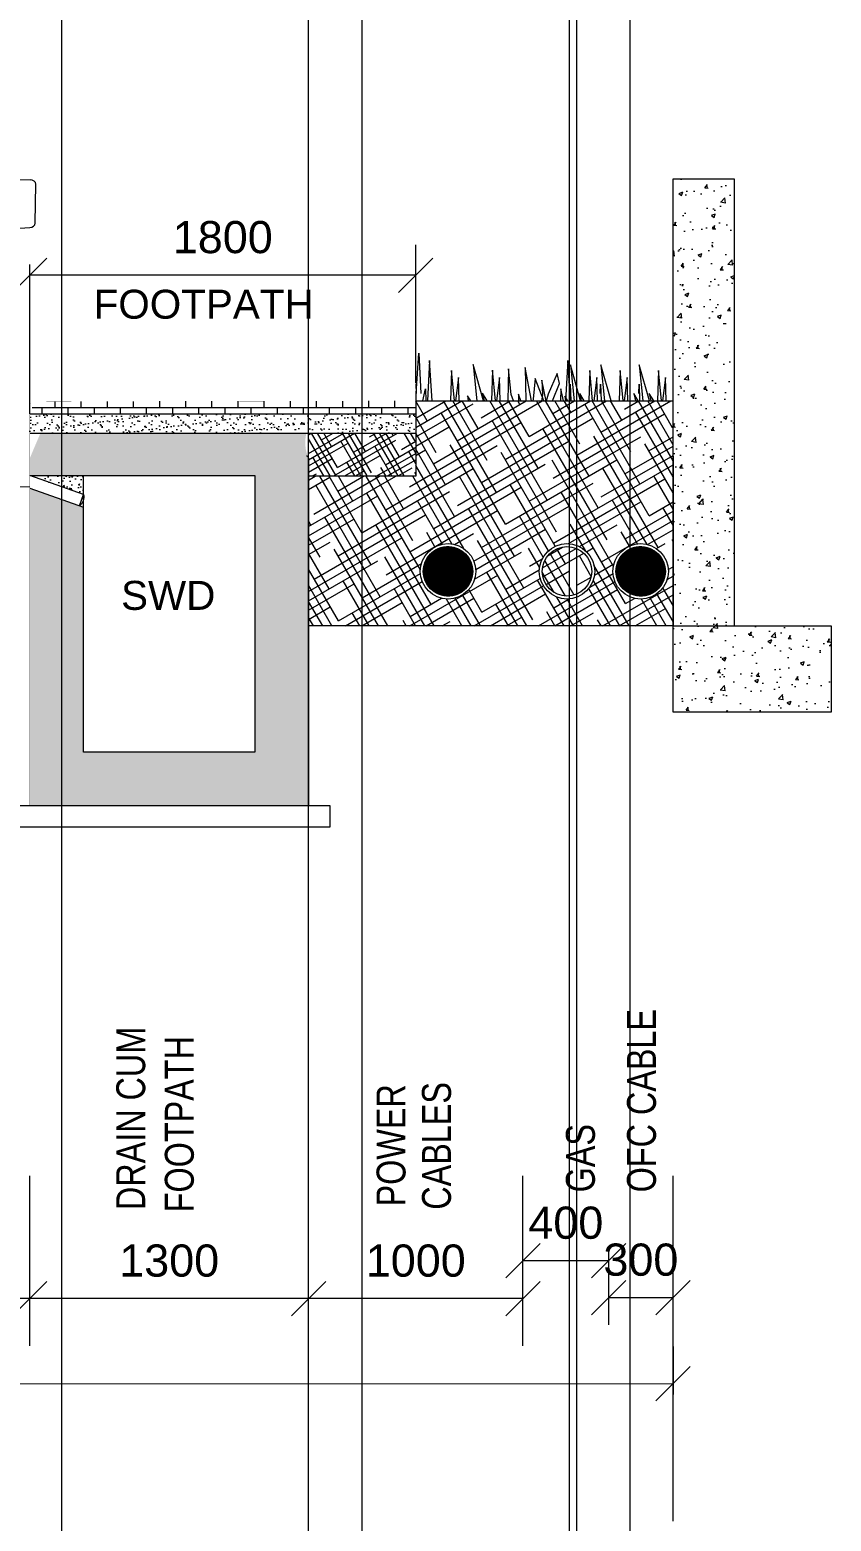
# Model space of a CAD drawing. Header units: inches. Extents: x 1863003 to 1881330, y 133141 to 515800.
# Drawn here: x 1875742 to 1879480, y 202830 to 209782 of the extents above; entities that cross this region are included whole.
import ezdxf

# ---------------------------------------------------------------- set-up
doc = ezdxf.new("R2010")
doc.units = ezdxf.units.IN
doc.header["$MEASUREMENT"] = 0
doc.layers.get('0').update_dxf_attribs({"color": 4, "linetype": 'ELEC_LINE', "lineweight": 13})
doc.layers.get('Defpoints').update_dxf_attribs({"lineweight": 13})
doc.layers.add('DIM', color=7, linetype='Continuous', lineweight=13)
doc.layers.add('DIMEN', color=7, linetype='Continuous', lineweight=13)
doc.styles.add('ARIAL', font='arial.ttf')
doc.styles.get("Standard").update_dxf_attribs({"font": 'romans.shx'})
doc.linetypes.add('ELEC_LINE', pattern='A,12.7,-5.08,["EL",Standard,S=2.54,R=0,X=-2.54,Y=-1.27],-5.08', length=22.86)
doc.dimstyles.get("Standard").update_dxf_attribs({"dimtxt": 180, "dimasz": 160, "dimexe": 50, "dimexo": 50, "dimgap": 100, "dimtad": 1, "dimdec": 0, "dimzin": 0, "dimdsep": 46, "dimtxsty": 'ARIAL', "dimcen": 0.09, "dimclrd": 256, "dimclre": 256, "dimclrt": 256, "dimadec": 0, "dimazin": 0, "dimtm": 1e-09, "dimtfac": 1, "dimtdec": 0, "dimtofl": 0, "dimtmove": 0, "dimatfit": 3, "dimfxl": 0, "dimtolj": 1, "dimtzin": 0, "dimlwd": 9, "dimlwe": -1, "dimarcsym": 0})

# ---------------------------------------------------------------- blocks, each defined once
blk = doc.blocks.new('_Oblique')
at = {"color": 0, "linetype": 'ByBlock', "lineweight": -2}
blk.add_line((-0.5, -0.5), (0.5, 0.5), dxfattribs=at)
blk = doc.blocks.new('*D221')
at = {"layer": 'Defpoints', "color": 0, "ltscale": 0.02}
for p in [(1875742.303417261, 203866.8851794519), (1875742.303417261, 203866.8851794519), (1877042.303417261, 203866.8851794519)]:
    blk.add_point(p, dxfattribs=at)
at = {"layer": 'DIMEN', "lineweight": 9, "ltscale": 0.02}
blk.add_line((1877042.303417261, 203866.8851794519), (1875742.303417261, 203866.8851794519), dxfattribs=at)
at = {"layer": 'DIMEN', "lineweight": 9, "ltscale": 0.02, "xscale": 160, "yscale": 160, "zscale": 160, "rotation": 180}
blk.add_blockref('_Oblique', (1875742.303417261, 203866.8851794519), dxfattribs=at)
at = {"layer": 'DIMEN', "lineweight": 9, "ltscale": 0.02, "xscale": 160, "yscale": 160, "zscale": 160}
blk.add_blockref('_Oblique', (1877042.303417261, 203866.8851794519), dxfattribs=at)
at = {"layer": 'DIMEN', "ltscale": 0.02, "insert": (1876392.303417261, 204043.5222872282), "char_height": 150, "attachment_point": 5, "style": 'ARIAL'}
blk.add_mtext('\\A1;1300', dxfattribs=at)
blk = doc.blocks.new('*D222')
at = {"layer": 'Defpoints', "color": 0, "ltscale": 0.02}
for p in [(1870742.303417261, 203866.8851794519), (1870742.303417261, 203866.8851794519), (1875742.303417261, 203866.8851794519)]:
    blk.add_point(p, dxfattribs=at)
at = {"layer": 'DIMEN', "lineweight": 9, "ltscale": 0.02}
blk.add_line((1875742.303417261, 203866.8851794519), (1870742.303417261, 203866.8851794519), dxfattribs=at)
at = {"layer": 'DIMEN', "lineweight": 9, "ltscale": 0.02, "xscale": 160, "yscale": 160, "zscale": 160, "rotation": 180}
blk.add_blockref('_Oblique', (1870742.303417261, 203866.8851794519), dxfattribs=at)
at = {"layer": 'DIMEN', "lineweight": 9, "ltscale": 0.02, "xscale": 160, "yscale": 160, "zscale": 160}
blk.add_blockref('_Oblique', (1875742.303417261, 203866.8851794519), dxfattribs=at)
at = {"layer": 'DIMEN', "ltscale": 0.02, "insert": (1873242.303417261, 204043.4711276102), "char_height": 150, "attachment_point": 5, "style": 'ARIAL'}
blk.add_mtext('\\A1;5500', dxfattribs=at)
blk = doc.blocks.new('A$C9c4fc737')
at = {"color": 8, "linetype": 'Continuous'}
for p, q in [((10.81007140269503, 147.2526909448789), (134.6093052432407, 147.2526909448789)), ((10.81007140269503, 147.2526909448789), (10.81007140269503, 101.3151259922306)), ((10.81007140269503, 144.514640566078), (134.6093052432407, 144.514640566078)), ((15.30168826063164, 144.514640566078), (15.30168826063164, 101.3151259922306)), ((130.1176883853041, 144.514640566078), (130.1176883853041, 101.3151259922306)), ((134.6093052432407, 147.2526909448789), (134.6093052432407, 101.3151259922306)), ((25.80307572381571, 109.3900817960384), (27.35668485541828, 109.827034364338)), ((34.43398321326822, 110.7369727246114), (27.35668485541828, 109.827034364338)), ((34.43398321326822, 110.7369727246114), (49.37210274743848, 111.3052707503666)), ((49.37210274743848, 111.5411098843906), (50.79670752352104, 113.2288923030719)), ((96.04727389849722, 111.5411098843906), (49.37210274743848, 111.5411098843906)), ((49.37210274743848, 109.8533274657675), (49.37210274743848, 111.5411098843906)), ((49.37210274743848, 109.8533274657675), (96.04727389849722, 109.8533274657675)), ((50.79670752352104, 113.2288923030719), (94.62266912241466, 113.2288923030719)), ((94.62266912241466, 113.2288923030719), (96.04727389849722, 111.5411098843906)), ((96.04727389849722, 109.8533274657675), (96.04727389849722, 111.5411098843906)), ((110.9853934326675, 110.7369727246114), (96.04727389849722, 111.3052707503666)), ((110.9853934326675, 110.7369727246114), (118.0626917905174, 109.827034364338)), ((119.61630092212, 109.3900817960384), (118.0626917905174, 109.827034364338)), ((24.28094782587141, 104.5324804893462), (27.35668485541828, 105.397531528899)), ((34.43398321326822, 106.3074698892306), (27.35668485541828, 105.397531528899)), ((34.43398321326822, 106.3074698892306), (62.33875959576108, 107.3690646428731)), ((62.33875959576108, 107.3690646428731), (83.08061705017462, 107.3690646428731)), ((110.9853934326675, 106.3074698892306), (83.08061705017462, 107.3690646428731)), ((110.9853934326675, 106.3074698892306), (118.0626917905174, 105.397531528899)), ((121.1384288200643, 104.5324804893462), (118.0626917905174, 105.397531528899)), ((7.944666502531618, 99.78624497377314), (4.911538634914905, 98.57299382670317)), ((13.60650518885814, 99.78624497377314), (7.944666502531618, 99.78624497377314)), ((15.22417338495143, 98.74541201052489), (13.60650518885814, 99.78624497377314)), ((16.43742453190498, 59.91248832049314), (19.42990541039035, 102.8634112855652)), ((26.83855356904678, 100.9396588809323), (51.62170779658481, 101.9094344811165)), ((51.62170779658481, 101.9094344811165), (93.79766884911805, 101.9094344811165)), ((118.5808230768889, 100.9396588809323), (93.79766884911805, 101.9094344811165)), ((128.9819521140307, 59.91248832049314), (125.9894712353125, 102.8634112855652)), ((130.1952032609843, 98.74541201052489), (131.8128714570776, 99.78624497377314)), ((131.8128714570776, 99.78624497377314), (137.4747101434041, 99.78624497377314)), ((137.4747101434041, 99.78624497377314), (140.5078380110208, 98.57299382670317)), ((1.260551386745647, 93.71527845913079), (1.260551386745647, 96.28955551289255)), ((6.952321232063696, 97.76593348762253), (3.229055353207514, 97.76593348762253)), ((4.911538634914905, 98.57299382670317), (4.911538634914905, 73.39803252520505)), ((8.920825198292732, 93.71527845913079), (8.920825198292732, 96.28955551289255)), ((10.81007140269503, 97.14353605674114), (10.81007140269503, 73.11245732830139)), ((19.14299576473422, 98.74541201052489), (15.22417338495143, 98.74541201052489)), ((15.30168826063164, 97.14353605674114), (15.30168826063164, 74.19216890487587)), ((21.52414408815093, 72.39246372279013), (23.11087843985297, 98.12731148838066)), ((123.8952325577848, 72.39246372279013), (122.3084982060827, 98.12731148838066)), ((126.2763808809686, 98.74541201052489), (130.1952032609843, 98.74541201052489)), ((130.1176883853041, 97.14353605674114), (130.1176883853041, 74.19216890487587)), ((134.6093052432407, 97.14353605674114), (134.6093052432407, 73.11245732830139)), ((137.2997770148795, 96.27441052539507), (137.2997770148795, 82.8046028696117)), ((139.3317480962723, 97.75002095242962), (146.1434926723596, 97.58522068039747)), ((140.5078380110208, 98.57299382670317), (140.5078380110208, 73.39803252520505)), ((147.8633633202408, 83.18633028503973), (148.0484157337341, 96.09373613906791)), ((6.885636833729222, 89.48991626466159), (2.279984229011461, 89.54305841011228)), ((3.229055353207514, 92.2389004844008), (6.952321232063696, 92.2389004844008)), ((0.2822680084500462, 88.11550049768994), (0, 81.6939033070812)), ((8.823859706986696, 88.01371297822334), (8.823859706986696, 76.04331767233089)), ((0.7474576199892908, 75.90110675262986), (0, 81.6939033070812)), ((139.4252597675659, 81.33292674750555), (146.051951929694, 81.73052827722859)), ((6.855355740757659, 74.5669396976009), (2.706808069488034, 74.5669396976009)), ((40.45865266723558, 77.68533015169669), (26.34564223280177, 76.88612957298756)), ((58.4318889528513, 77.0992463597795), (40.45865266723558, 77.68533015169669)), ((62.54096812033094, 71.12318662443431), (51.01508222310804, 77.34109875315335)), ((82.51802576519549, 77.68533015169669), (68.4050153309945, 76.88612957298756)), ((102.0383846617769, 77.04879670945229), (82.51802576519549, 77.68533015169669)), ((104.6003412182909, 71.12318662443431), (93.07445532130077, 77.34109875315335)), ((4.911538634914905, 73.39803252520505), (17.06051128986292, 68.85562026500702)), ((21.52414408815093, 72.39246372279013), (49.80183107615449, 72.94306334503926)), ((84.58169729192741, 69.30330990388757), (25.45694932248443, 69.30330990388757)), ((44.74661796330474, 71.12318662443431), (57.89017205638811, 71.12318662443431)), ((49.80183107615449, 72.94306334503926), (95.61754556978121, 72.94306334503926)), ((60.83767935400829, 69.30330990388757), (119.9624273234513, 69.30330990388757)), ((100.672758682631, 71.12318662443431), (87.52920458931476, 71.12318662443431)), ((123.8952325577848, 72.39246372279013), (95.61754556978121, 72.94306334503926)), ((140.5078380110208, 73.39803252520505), (128.3588653560728, 68.85562026500702)), ((10.81007140269503, 53.40037574415328), (10.81007140269503, 68.16311544529162)), ((134.6093052432407, 53.40037574415328), (134.6093052432407, 68.16311544529162)), ((16.09294749516994, 59.91248832049314), (129.3264291507658, 59.91248832049314)), ((14.1265368165914, 58.36804228380788), (14.94026613910682, 45.14494079392171)), ((23.01603383524343, 58.50492512102937), (122.4033428104594, 58.50492512102937)), ((23.01603383524343, 56.70389381982386), (64.2195695808623, 56.70389381982386)), ((23.01603383524343, 54.90286251861835), (62.65458538127132, 54.90286251861835)), ((72.70968832285143, 51.27113444113638), (72.70968832285143, 56.78345282335067)), ((122.4033428104594, 56.70389381982386), (81.1998070650734, 56.70389381982386)), ((122.4033428104594, 54.90286251861835), (82.76479126466438, 54.90286251861835)), ((131.2928398293443, 58.36804228380788), (130.4791105068289, 45.14494079392171)), ((14.42386939167045, 53.53638793766731), (10.81007140269503, 50.56138734007254)), ((10.81007140269503, 19.41215215518605), (10.81007140269503, 50.56138734007254)), ((23.01603383524343, 53.10183121741284), (61.81956115923822, 53.10183121741284)), ((23.01603383524343, 51.30079991614912), (61.54942669160664, 51.30079991614912)), ((23.01603383524343, 49.4997686149436), (61.80213106749579, 49.4997686149436)), ((72.70968832285143, 51.27113444113638), (66.34461131924763, 48.51497525000013)), ((72.70968832285143, 51.27113444113638), (79.07476532668807, 48.51497525000013)), ((122.4033428104594, 53.10183121741284), (83.59981548669748, 53.10183121741284)), ((122.4033428104594, 49.4997686149436), (83.6172455784399, 49.4997686149436)), ((122.4033428104594, 51.30079991614912), (83.86994995432906, 51.30079991614912)), ((130.9955072542652, 53.53638793766731), (134.6093052432407, 50.56138734007254)), ((134.6093052432407, 19.41215215518605), (134.6093052432407, 50.56138734007254)), ((23.01603383524343, 47.69873731373809), (62.61687075579539, 47.69873731373809)), ((23.01603383524343, 45.89770601253258), (64.1527073616162, 45.89770601253258)), ((122.4033428104594, 45.89770601253258), (81.26666928408667, 45.89770601253258)), ((122.4033428104594, 47.69873731373809), (82.80250589014031, 47.69873731373809)), ((34.84683989058249, 39.77323140465887), (18.75923893414438, 39.77323140465887)), ((126.5462891496718, 42.32832096831407), (18.87308749626391, 42.32832096831407)), ((23.01603383524343, 44.09667471132707), (122.4033428104594, 44.09667471132707)), ((36.73949882644229, 40.76687734609004), (34.84683989058249, 39.77323140465887)), ((36.73949882644229, 40.76687734609004), (108.6798778192606, 40.76687734609004)), ((108.6798778192606, 40.76687734609004), (110.5725367553532, 39.77323140465887)), ((110.5725367553532, 39.77323140465887), (126.6601377117913, 39.77323140465887)), ((130.1500066772569, 36.08254647935973), (15.2693699686788, 36.08254647935973)), ((34.84683989058249, 37.9278889420093), (18.75923893414438, 37.9278889420093)), ((39.78912425111048, 37.50204068142921), (105.6302523948252, 37.50204068142921)), ((49.98811137885787, 36.08254647935973), (49.98811137885787, 24.72659286309499)), ((95.43126526707783, 36.08254647935973), (95.43126526707783, 24.72659286309499)), ((110.5725367553532, 37.9278889420093), (126.6601377117913, 37.9278889420093)), ((12.51346444524825, 26.79352200578433), (12.51346444524825, 34.01561733672861)), ((18.60797379491851, 28.1803650741349), (18.60797379491851, 31.82522433414124)), ((21.36387931858189, 33.89215347677236), (36.6879188392777, 33.89215347677236)), ((22.54498166893609, 31.52994877216406), (22.54498166893609, 28.47564063605387)), ((23.72608400485478, 32.41577552404488), (36.29421808989719, 32.41577552404488)), ((37.47532042581588, 31.52994877216406), (37.47532042581588, 28.47564063605387)), ((39.44382436270826, 31.82522433414124), (39.44382436270826, 28.1803650741349)), ((64.75085108005442, 34.09525459655561), (64.75085108005442, 31.5401650328422)), ((64.75085108005442, 34.09525459655561), (80.66852556588128, 34.09525459655561)), ((64.75085108005442, 31.5401650328422), (80.66852556588128, 31.5401650328422)), ((80.66852556588128, 34.09525459655561), (80.66852556588128, 31.5401650328422)), ((105.9755522829946, 31.82522433414124), (105.9755522829946, 28.1803650741349)), ((107.9440562201198, 31.52994877216406), (107.9440562201198, 28.47564063605387)), ((124.0554973273538, 33.89215347677236), (108.731457806658, 33.89215347677236)), ((121.6932926410809, 32.41577552404488), (109.1251585558057, 32.41577552404488)), ((122.8743949769996, 31.52994877216406), (122.8743949769996, 28.47564063605387)), ((126.8114028510172, 28.1803650741349), (126.8114028510172, 31.82522433414124)), ((132.9059122006875, 26.79352200578433), (132.9059122006875, 34.01561733672861)), ((130.1500066772569, 24.72659286309499), (15.2693699686788, 24.72659286309499)), ((15.2693699686788, 24.72659286309499), (15.2693699686788, 20.89395851764129)), ((20.84116376377642, 20.89395851764129), (20.84116376377642, 24.72659286309499)), ((36.6879188392777, 26.11343593144557), (21.36387931858189, 26.11343593144557)), ((36.29421808989719, 27.58981388423126), (23.72608400485478, 27.58981388423126)), ((55.47682229336351, 24.72659286309499), (55.47682229336351, 21.88760445907246)), ((58.50507659092546, 24.72659286309499), (63.61525571835227, 19.75836315599736)), ((86.91430005477741, 24.72659286309499), (81.80412092758343, 19.75836315599736)), ((89.94255435257219, 24.72659286309499), (89.94255435257219, 21.88760445907246)), ((108.731457806658, 26.11343593144557), (124.0554973273538, 26.11343593144557)), ((109.1251585558057, 27.58981388423126), (121.6932926410809, 27.58981388423126)), ((124.5782128821593, 20.89395851764129), (124.5782128821593, 24.72659286309499)), ((130.1500066772569, 24.72659286309499), (130.1500066772569, 20.89395851764129)), ((15.2693699686788, 20.89395851764129), (20.84116376377642, 20.89395851764129)), ((55.47682229336351, 21.88760445907246), (61.42517894948833, 21.88760445907246)), ((89.94255435257219, 21.88760445907246), (83.99419769644737, 21.88760445907246)), ((130.1500066772569, 20.89395851764129), (124.5782128821593, 20.89395851764129)), ((63.23672393104061, 17.34522301255492), (13.56597692635842, 17.34522301255492)), ((14.51846541743726, 12.32884671847569), (14.51846541743726, 14.95200559473597)), ((14.51846541743726, 14.95200559473597), (16.29878231720068, 14.95200559473597)), ((16.29878231720068, 17.34522301255492), (16.29878231720068, 5.279522295284551)), ((30.68299023108557, 17.34522301255492), (30.68299023108557, 5.279522295284551)), ((49.79884548531845, 14.64818402868696), (30.87225612485781, 15.35793112969259)), ((49.79884548531845, 17.34522301255492), (49.79884548531845, 13.93843692768132)), ((53.20563157019205, 13.93843692768132), (53.20563157019205, 17.34522301255492)), ((56.61241765506566, 13.93843692768132), (56.61241765506566, 17.34522301255492)), ((63.61525571835227, 19.75836315599736), (81.80412092758343, 19.75836315599736)), ((66.09734272304922, 17.34522301255492), (64.79634029022418, 18.61008648894494)), ((79.32203392288648, 17.34522301255492), (66.09734272304922, 17.34522301255492)), ((79.32203392288648, 17.34522301255492), (80.62303635571152, 18.61008648894494)), ((82.18265271466225, 17.34522301255492), (131.8533997195773, 17.34522301255492)), ((88.80695899087004, 13.93843692768132), (88.80695899087004, 17.34522301255492)), ((92.21374507574365, 13.93843692768132), (92.21374507574365, 17.34522301255492)), ((95.62053116061725, 17.34522301255492), (95.62053116061725, 13.93843692768132)), ((95.62053116061725, 14.64818402868696), (114.5471205210779, 15.35793112969259)), ((114.7363864146173, 17.34522301255492), (114.7363864146173, 5.279522295284551)), ((129.120594328735, 17.34522301255492), (129.120594328735, 5.279522295284551)), ((130.9009112284984, 14.95200559473597), (129.120594328735, 14.95200559473597)), ((130.9009112284984, 12.32884671847569), (130.9009112284984, 14.95200559473597)), ((16.29878231720068, 12.32884671847569), (14.51846541743726, 12.32884671847569)), ((49.79884548531845, 13.93843692768132), (56.61241765506566, 13.93843692768132)), ((56.61241765506566, 14.64818402868696), (88.80695899087004, 14.64818402868696)), ((95.62053116061725, 13.93843692768132), (88.80695899087004, 13.93843692768132)), ((129.120594328735, 12.32884671847569), (130.9009112284984, 12.32884671847569)), ((17.13803700078279, 2.335416865476873), (16.29878231720068, 5.279522295284551)), ((29.84373554773629, 2.335416865476873), (30.68299023108557, 5.279522295284551)), ((115.5756410981994, 2.335416865476873), (114.7363864146173, 5.279522295284551)), ((128.2813396451529, 2.335416865476873), (129.120594328735, 5.279522295284551)), ((25.99373464658856, 0), (20.98803790193051, 0)), ((119.4256419993471, 0), (124.4313387440052, 0))]:
    blk.add_line(p, q, dxfattribs=at)
for centre, major_axis, ratio, start_param, end_param in [((29.25901510962285, 102.478203024657), (9.842519685239607, 8.685140878007128e-10), 0.7499999999976008, 1.929566996875606, 3.089386062538172), ((116.1603615363128, 102.478203024657), (-9.842519684983525, 1.044730263928248e-10), 0.7500000000071224, 3.193799244538609, 4.353618310236004), ((27.04569937568158, 99.00297738978406), (7.874015865556987, 4.652433814187923e-10), 0.749999999989869, 1.929566996891334, 3.089386062563803), ((118.3736772702541, 99.00297738978406), (7.874015865300907, 2.987938476012848e-10), 0.7500000000017711, 0.0522065908974827, 1.212025656613489), ((27.04368367418647, 97.99091361893807), (-3.937007932723968, 2.312929198222416e-10), 0.7500000000002759, -1.51866967777492, -0.04620985496934704), ((118.3756929717492, 97.99091361893807), (3.937007932723968, 2.312929198222416e-10), 0.7500000000002759, 0.04620985496934704, 1.51866967777492), ((3.229055353207514, 96.28955551289255), (1.968503966461868, 1.285005698369486e-10), 0.749999999940861, 1.570796326745938, 3.141592653502755), ((6.952321232063696, 96.28955551289255), (1.968503966229037, 2.706370932071493e-10), 0.7500000000295695, -1.833113660865138e-10, 1.570796326691784), ((139.2682809811085, 96.27441052539507), (1.968503966229037, 2.497819467660958e-10), 0.7500000000498698, 1.538549444250816, 3.141592653420608), ((146.0800255571958, 96.10961025336292), (1.968503966183297, 2.493730358322635e-11), 0.7500000000660637, -0.01075227378542487, 1.538549444454071), ((2.249703136039898, 88.06685512361582), (-1.968503966359715, 8.40328508991271e-12), 0.750000000003175, 4.697005578532028, 6.250230209543837), ((3.229055353207514, 93.71527845913079), (-1.968503966461867, 1.285010069326342e-10), 0.749999999940861, 8.703793241693347e-11, 1.570796326843855), ((6.855355740757659, 88.01371297822334), (1.968503966229036, 1.260290043539562e-11), 0.7500000000233307, -8.536282791737904e-12, 1.55541292493321), ((6.952321232063696, 93.71527845913079), (-1.968503966229037, 2.706379673985203e-10), 0.7500000000295695, 1.570796326898009, 3.141592653773105), ((139.2682809811085, 82.8046028696117), (-1.968503966229037, 3.625980915698539e-10), 0.7500000000340206, 2.455997627492934e-10, 1.650626312817779), ((145.8949731434695, 83.20220439933473), (-1.968503966415619, 5.900497841098077e-11), 0.749999999960756, 1.65062631257587, 3.130840379860985), ((2.706808069488034, 76.04331767233089), (-1.968503966271369, 1.554073060315424e-10), 0.7500000000134409, 0.09647377531102164, 1.570796326854107), ((6.855355740757659, 76.04331767233089), (-1.968503966229037, 2.706379673985203e-10), 0.7500000000295695, 1.570796326898009, 3.141592653773105), ((25.45694932248443, 72.25606585340574), (-3.937007932715591, 4.113186456186132e-10), 0.7499999999952969, -0.0462098548890495, 1.570796326873253), ((119.9624273234513, 72.25606585340574), (3.937007932493279, 1.217947525238363e-11), 0.7500000000376474, 4.71238898038237, 6.329395162203811), ((72.70968832285143, 64.59174372506095), (-1.996488246135414, 7.963933390907697e-11), 0.7499999999416898, 3.141592653642979, 9.424777960822565), ((16.09294749516994, 58.43611034576315), (-1.968503966311554, 7.931594072135041e-11), 0.7499999999981304, -1.570796326764677, 0.04612111607132863), ((129.3264291507658, 58.43611034576315), (1.968503966311554, 7.931637781703598e-11), 0.7499999999981303, -0.04612111607132863, 1.570796326764677), ((18.87308749626391, 45.28107691783225), (3.937007932612698, 2.218595207314196e-10), 0.750000000014898, 3.187713769531352, 4.712388980342426), ((126.5462891496718, 45.28107691783225), (-3.937007932612698, 2.218595207314196e-10), 0.750000000014898, 1.570796326837161, 3.095471537648233), ((15.2693699686788, 34.01561733672861), (-2.755905523430556, 1.92061759289608e-10), 0.7500000000211212, -1.570796326742628, 9.29212262690271e-11), ((130.1500066772569, 34.01561733672861), (2.755905523430556, 1.920617592896081e-10), 0.7500000000211212, -9.29212262690271e-11, 1.570796326742629), ((21.36387931858189, 31.82522433414124), (2.755905523663387, 2.070767827158106e-10), 0.7499999999577579, 1.570796326738543, 3.141592653489607), ((23.72608400485478, 31.52994877216406), (-1.181102335918695, 8.643329318177971e-11), 0.7499999999507175, -1.570796326740012, 9.757350483141636e-11), ((36.29421808989719, 31.52994877216406), (1.181102335918695, 8.643276866697656e-11), 0.7499999999507176, -9.757283869760158e-11, 1.570796326740012), ((36.6879188392777, 31.82522433414124), (2.755905523430556, 1.920617592896081e-10), 0.7500000000211212, -9.29212262690271e-11, 1.570796326742629), ((108.731457806658, 31.82522433414124), (2.755905523663387, 2.070767827158106e-10), 0.7499999999577579, 1.570796326738543, 3.141592653489607), ((109.1251585558057, 31.52994877216406), (1.181102335685864, 7.88954909307304e-11), 0.7500000000985649, 1.570796326744798, 3.141592653500728), ((121.6932926410809, 31.52994877216406), (-1.181102335918695, 4.780339471246399e-10), 0.7499999999507175, 3.141592654129441, 4.712388980688242), ((124.0554973273538, 31.82522433414124), (-2.755905523663387, 2.070761707818574e-10), 0.7499999999577578, 3.141592653689979, 4.712388980441044), ((15.2693699686788, 26.79352200578433), (2.755905523430556, 2.471713072433679e-10), 0.7500000000422421, 3.141592653470209, 4.712388980317423), ((21.36387931858189, 28.1803650741349), (-2.755905523663387, 1.51967234757395e-10), 0.7499999999788789, 7.352318753817144e-11, 1.570796326836253), ((23.72608400485478, 28.47564063605387), (1.181102335918694, 2.194790955646965e-10), 0.7499999999014352, 3.141592653342025, 4.71238898024532), ((36.29421808989719, 28.47564063605387), (-1.181102335918695, 2.194790955646966e-10), 0.7499999999014348, 1.570796326934266, 3.14159265383756), ((36.6879188392777, 28.1803650741349), (-2.755905523430556, 2.471713072433679e-10), 0.7500000000422421, 1.570796326862162, 3.141592653709377), ((108.731457806658, 28.1803650741349), (-2.755905523663387, 1.51967234757395e-10), 0.7499999999788789, 7.352318753817144e-11, 1.570796326836253), ((109.1251585558057, 28.47564063605387), (1.181102335685864, 5.415019381187713e-11), 0.7500000000492826, 3.141592653528663, 4.712388980350305), ((121.6932926410809, 28.47564063605387), (1.181102335918695, 3.449876202269198e-10), 0.7499999999014351, 4.712388980165622, 6.283185306790133), ((124.0554973273538, 28.1803650741349), (2.755905523663387, 1.51967234757395e-10), 0.7499999999788789, 4.712388980343333, 6.283185307106063), ((130.1500066772569, 26.79352200578433), (-2.755905523430556, 2.471713072433679e-10), 0.7500000000422421, 1.570796326862162, 3.141592653709377), ((13.56597692635842, 19.41215215518605), (-2.755905523663387, 2.070761707818574e-10), 0.7499999999577578, 1.001854155191495e-10, 1.570796326851251), ((131.8533997195773, 19.41215215518605), (2.755905523663387, 2.070767827158106e-10), 0.7499999999577579, 4.712388980328336, 6.283185307079401), ((20.98803790193051, 2.952755949518178), (-3.937007932812566, 1.456588815042779e-10), 0.7499999999768232, 0.2106260617996123, 1.570796326822644), ((25.99373464658856, 2.952755949518178), (3.937007932812566, 1.45659755695649e-10), 0.7499999999768232, 4.712388980356941, 6.072559245379972), ((119.4256419993471, 2.952755949518178), (-3.937007932812566, 1.456588815042779e-10), 0.7499999999768232, 0.2106260617996123, 1.570796326822644), ((124.4313387440052, 2.952755949518178), (3.937007932812566, 1.45659755695649e-10), 0.7499999999768232, 4.712388980356941, 6.072559245379972)]:
    blk.add_ellipse(centre, major_axis=major_axis, ratio=ratio, start_param=start_param, end_param=end_param, dxfattribs=at)
blk.add_ellipse((72.70968832285143, 51.27113444113638), major_axis=(7.349757843185215, 3.855910155033785e-11), ratio=0.749999999976241, dxfattribs=at)
blk = doc.blocks.new('*D225')
at = {"layer": 'Defpoints', "color": 0, "ltscale": 0.02}
for p in [(1867442.30341726, 203702.1037943524), (1878742.303417261, 203694.5508214991), (1878742.153301422, 203469.9625680212)]:
    blk.add_point(p, dxfattribs=at)
at = {"layer": 'DIMEN', "ltscale": 0.02}
for p, q in [((1867442.269997034, 203652.1038055216), (1867442.119881195, 203427.5155520437)), ((1878742.269997034, 203644.5508326682), (1878742.119881195, 203419.9625791904))]:
    blk.add_line(p, q, dxfattribs=at)
at = {"layer": 'DIMEN', "lineweight": 9, "ltscale": 0.02}
blk.add_line((1867442.153301421, 203477.5155408746), (1878742.153301422, 203469.9625680212), dxfattribs=at)
at = {"layer": 'DIMEN', "lineweight": 9, "ltscale": 0.02, "xscale": 160, "yscale": 160, "zscale": 160}
for p, rotation in [((1867442.153301421, 203477.5155408746), 179.9617032386878), ((1878742.153301422, 203469.9625680212), 359.9617032386878)]:
    blk.add_blockref('_Oblique', p, dxfattribs=dict(at, rotation=rotation))
at = {"layer": 'DIMEN', "ltscale": 0.02, "insert": (1873092.272016175, 203651.3481552916), "char_height": 150, "attachment_point": 5, "rotation": 359.9617032386878, "style": 'ARIAL'}
blk.add_mtext('\\A1;12000 ROW', dxfattribs=at)
blk = doc.blocks.new('*D226')
at = {"layer": 'Defpoints', "color": 0, "ltscale": 0.02}
for p in [(1878442.303417261, 203871.1879292753), (1878442.303417261, 203694.550821499), (1878742.303417261, 203694.550821499)]:
    blk.add_point(p, dxfattribs=at)
at = {"layer": 'DIMEN', "ltscale": 0.02}
for p, q in [((1878442.303417261, 203744.550821499), (1878442.303417261, 203921.1879292753)), ((1878742.303417261, 203744.550821499), (1878742.303417261, 203921.1879292753))]:
    blk.add_line(p, q, dxfattribs=at)
at = {"layer": 'DIMEN', "lineweight": 9, "ltscale": 0.02}
blk.add_line((1878742.303417261, 203871.1879292753), (1878442.303417261, 203871.1879292753), dxfattribs=at)
at = {"layer": 'DIMEN', "lineweight": 9, "ltscale": 0.02, "xscale": 160, "yscale": 160, "zscale": 160, "rotation": 180}
blk.add_blockref('_Oblique', (1878442.303417261, 203871.1879292753), dxfattribs=at)
at = {"layer": 'DIMEN', "lineweight": 9, "ltscale": 0.02, "xscale": 160, "yscale": 160, "zscale": 160}
blk.add_blockref('_Oblique', (1878742.303417261, 203871.1879292753), dxfattribs=at)
at = {"layer": 'DIMEN', "ltscale": 0.02, "insert": (1878592.303417261, 204047.8250370515), "char_height": 150, "attachment_point": 5, "style": 'ARIAL'}
blk.add_mtext('\\A1;300', dxfattribs=at)
blk = doc.blocks.new('*D227')
at = {"layer": 'Defpoints', "color": 0, "ltscale": 0.02}
for p in [(1878042.303417261, 204043.4711276101), (1878042.303417261, 203866.8851794519), (1878442.303417261, 203866.8851794519)]:
    blk.add_point(p, dxfattribs=at)
at = {"layer": 'DIMEN', "ltscale": 0.02}
for p, q in [((1878042.303417261, 203916.8851794519), (1878042.303417261, 204093.4711276101)), ((1878442.303417261, 203916.8851794519), (1878442.303417261, 204093.4711276101))]:
    blk.add_line(p, q, dxfattribs=at)
at = {"layer": 'DIMEN', "lineweight": 9, "ltscale": 0.02}
blk.add_line((1878442.303417261, 204043.4711276101), (1878042.303417261, 204043.4711276101), dxfattribs=at)
at = {"layer": 'DIMEN', "lineweight": 9, "ltscale": 0.02, "xscale": 160, "yscale": 160, "zscale": 160, "rotation": 180}
blk.add_blockref('_Oblique', (1878042.303417261, 204043.4711276101), dxfattribs=at)
at = {"layer": 'DIMEN', "lineweight": 9, "ltscale": 0.02, "xscale": 160, "yscale": 160, "zscale": 160}
blk.add_blockref('_Oblique', (1878442.303417261, 204043.4711276101), dxfattribs=at)
at = {"layer": 'DIMEN', "ltscale": 0.02, "insert": (1878242.303417261, 204220.0570757684), "char_height": 150, "attachment_point": 5, "style": 'ARIAL'}
blk.add_mtext('\\A1;400', dxfattribs=at)
blk = doc.blocks.new('*D228')
at = {"layer": 'Defpoints', "color": 0, "ltscale": 0.02}
for p in [(1877042.303417261, 203866.8851794519), (1877042.303417261, 203866.8851794519), (1878042.303417261, 203866.8851794519)]:
    blk.add_point(p, dxfattribs=at)
at = {"layer": 'DIMEN', "lineweight": 9, "ltscale": 0.02}
blk.add_line((1878042.303417261, 203866.8851794519), (1877042.303417261, 203866.8851794519), dxfattribs=at)
at = {"layer": 'DIMEN', "lineweight": 9, "ltscale": 0.02, "xscale": 160, "yscale": 160, "zscale": 160, "rotation": 180}
blk.add_blockref('_Oblique', (1877042.303417261, 203866.8851794519), dxfattribs=at)
at = {"layer": 'DIMEN', "lineweight": 9, "ltscale": 0.02, "xscale": 160, "yscale": 160, "zscale": 160}
blk.add_blockref('_Oblique', (1878042.303417261, 203866.8851794519), dxfattribs=at)
at = {"layer": 'DIMEN', "ltscale": 0.02, "insert": (1877542.303417261, 204043.4711276102), "char_height": 150, "attachment_point": 5, "style": 'ARIAL'}
blk.add_mtext('\\A1;1000', dxfattribs=at)
blk = doc.blocks.new('*D356')
at = {"layer": 'Defpoints', "color": 0, "ltscale": 0.02}
for p in [(1875742.274070687, 208638.4459705817), (1875742.274070687, 208537.7963544211), (1877542.274070687, 208537.7963544211)]:
    blk.add_point(p, dxfattribs=at)
at = {"layer": 'DIMEN', "ltscale": 0.02}
for p, q in [((1875742.274070687, 208587.7963544211), (1875742.274070687, 208688.4459705817)), ((1877542.274070687, 208587.7963544211), (1877542.274070687, 208688.4459705817))]:
    blk.add_line(p, q, dxfattribs=at)
at = {"layer": 'DIMEN', "lineweight": 9, "ltscale": 0.02}
blk.add_line((1877542.274070687, 208638.4459705817), (1875742.274070687, 208638.4459705817), dxfattribs=at)
at = {"layer": 'DIMEN', "lineweight": 9, "ltscale": 0.02, "xscale": 160, "yscale": 160, "zscale": 160, "rotation": 180}
blk.add_blockref('_Oblique', (1875742.274070687, 208638.4459705817), dxfattribs=at)
at = {"layer": 'DIMEN', "lineweight": 9, "ltscale": 0.02, "xscale": 160, "yscale": 160, "zscale": 160}
blk.add_blockref('_Oblique', (1877542.274070687, 208638.4459705817), dxfattribs=at)
at = {"layer": 'DIMEN', "ltscale": 0.02, "insert": (1876642.274070687, 208815.03191874), "char_height": 150, "attachment_point": 5, "style": 'ARIAL'}
blk.add_mtext('\\A1;1800', dxfattribs=at)

msp = doc.modelspace()

# ---------------------------------------------------------------- hatches: boundary and pattern name
at = {"layer": 'DIM', "linetype": 'Continuous'}
h = msp.add_hatch(dxfattribs=at)
h.set_pattern_fill('AR-CONC')
h.set_pattern_definition([(49.99999999999999, (-750, -304526.7873404101), (182.184668996004, -15.93908553890309), [19.05, -209.55]), (355, (-750, -304526.7873404101), (-35.24342142496934, 191.0568452390351), [15.24, -167.64058417]), (100.4514447, (-734.8179929999169, -304528.11559391), (146.9412470903533, 175.1177519121951), [16.19000879999999, -178.0902445999999]), (46.18420000000001, (-750, -304475.9873404101), (271.0790408921299, -42.04232793272715), [28.575, -314.325]), (96.63555760999992, (-727.4100999999791, -304479.4908404101), (237.404134051503, 247.4261245977215), [24.28502314, -267.13560816]), (351.1841511700001, (-750, -304475.9873404101), (237.404134064977, 247.4261245855326), [22.85996707, -251.45973192]), (21, (-724.6000000000931, -304488.6873404101), (151.6143912691325, -102.2651981870876), [19.05, -209.55]), (326.0000000000001, (-724.6000000000931, -304488.6873404101), (61.80202834764707, 184.1879661223193), [15.24, -167.64]), (71.45144499999999, (-711.9654673999175, -304497.2094403101), (213.4164192787161, 81.92276888590524), [16.1900088, -178.0899376]), (37.50000000000001, (-750, -304526.7873404101), (3.088603250591817, 84.55503887315311), [0, -165.608, 0, -170.18, 0, -168.275]), (7.499999999999999, (-750, -304526.7873404101), (66.81966251030575, 100.1805748181195), [0, -97.02799999999999, 0, -161.798, 0, -64.135]), (327.5, (-806.6419999999925, -304526.7873404101), (135.5905951668714, -5.728743992673444), [0, -63.5, 0, -198.12, 0, -262.89]), (317.5, (-832.0419999998994, -304526.7873404101), (148.129181386018, 25.42649103333303), [0, -82.55, 0, -131.572, 0, -186.69])])
h.paths.add_polyline_path([(1879026.77256499, 209087.3561593814), (1878742.303417261, 209087.3561593814), (1878742.303417261, 207958.6232422251), (1878748.777303586, 208028.9335547955), (1878742.303417261, 207806.8738030269), (1878742.303417261, 207003.3681530171), (1879026.77256499, 207003.3681530171)])
h.paths.add_polyline_path([(1879479.828695668, 207003.3681530171), (1878742.303417261, 207003.3681530171), (1878742.303417261, 206600.9459573362), (1879479.828695668, 206600.9459573362)])
h = msp.add_hatch(dxfattribs=at)
h.set_pattern_fill('AR-BRSTD', scale=0.6)
h.set_pattern_definition([(0, (1949.999999999302, -304269.1768586372), (0, 40.64508), []), (90, (1949.999999999302, -304269.1768586372), (-60.95999999999999, 40.64508), [40.64508, -40.64508])])
h.paths.add_polyline_path([(1877542.274070687, 208052.4606887244), (1877542.274070687, 207992.4606887245), (1875742.303417261, 207992.4606887245), (1875762.303417261, 208049.3895388613)])
at = {"layer": 'DIM', "linetype": 'Continuous', "ltscale": 0.02}
h = msp.add_hatch(dxfattribs=at)
h.set_pattern_fill('HOUND', color=31, scale=600, angle=30, style=0)
h.set_pattern_definition([(29.99999999999999, (0, 0), (111.1538105676658, 107.4759526419164), [600, -300]), (120, (0, 0), (42.52404735808353, -148.6538105676658), [599.9999999999999, -299.9999999999999])])
h.paths.add_polyline_path([(1878742.303417261, 208052.4606887245), (1877542.274070687, 208052.4606887245), (1877542.274070687, 207701.0526026218), (1877042.303417261, 207701.0526026218), (1877042.303417261, 207003.3681530171), (1878742.303417261, 207003.3681530171)])
h.paths.add_polyline_path([(1878376.840648338, 207257.7638694115, -1), (1878118.399854848, 207257.7638694115, -1)], flags=16)
h.paths.add_polyline_path([(1878362.836584421, 207257.7638694115, -1), (1878132.403918765, 207257.7638694115, -1)], flags=0)
h.paths.add_polyline_path([(1877822.045443517, 207257.7638694115, -1), (1877563.604650027, 207257.7638694115, -1)], flags=16)
h.paths.add_polyline_path([(1877808.0413796, 207257.7638694115, -1), (1877577.608713944, 207257.7638694115, -1)], flags=0)
h.paths.add_polyline_path([(1878720.349089828, 207257.7638694115, -1), (1878461.908296339, 207257.7638694115, -1)], flags=16)
h.paths.add_polyline_path([(1878706.345025911, 207257.7638694115, -1), (1878475.912360256, 207257.7638694115, -1)], flags=0)
at = {"layer": 'DIM', "linetype": 'Continuous'}
h = msp.add_hatch(dxfattribs=at)
h.set_pattern_fill('AR-SAND')
h.set_pattern_definition([(37.50000000000001, (1949.999999999302, -304269.1768586372), (-1.600031295984046, 48.94132373293424), [0, -38.608, 0, -43.18, 0, -41.275]), (7.499999999999999, (1949.999999999302, -304269.1768586372), (44.95232831380027, 71.68251005683543), [0, -20.828, 0, -34.798, 0, -13.335]), (327.5, (1918.757999999216, -304269.1768586372), (79.0992370241458, 0.1437184678545762), [0, -12.7, 0, -45.72, 0, -59.69]), (317.5, (1918.757999999216, -304269.1768586372), (76.35564524722972, 22.29293232572163), [0, -6.35, 0, -29.972, 0, -34.29])])
h.paths.add_polyline_path([(1877542.274070687, 207992.4606887244), (1877542.274070687, 207902.4606887244), (1875742.303417261, 207902.4606887245), (1875742.274070687, 207992.4606887244)])
h = msp.add_hatch(dxfattribs=at)
h.set_pattern_fill('AR-CONC', scale=10)
h.set_pattern_definition([(49.99999999999999, (0, -228361.0535895796), (71.72601826007535, -6.275213498259511), [7.5, -82.5]), (355, (0, -228361.0535895796), (-13.8751333613, 75.21921337000119), [6, -66]), (100.45144446, (5.9771681, -228361.5765239797), (57.8508846727112, 68.94399909686294), [6.374019199999998, -70.11421119999997]), (46.18420000000001, (0, -228341.0535895796), (106.7241330671572, -16.55192807930765), [11.25, -123.75]), (96.63563549, (8.8936745, -228342.4329202797), (93.46619456742283, 97.41186007745505), [9.5610342, -105.171376]), (351.1841639899999, (0, -228341.0535895796), (93.46619450547732, 97.41186002699902), [9, -99.0000001]), (21, (10, -228346.0535895796), (59.69070521184616, -40.26188906653388), [7.5, -82.5]), (326.0000000000001, (10, -228346.0535895796), (24.33153319215817, 72.5150045046853), [6, -66]), (71.45144474, (14.9742254, -228349.4087469796), (84.02223767299711, 32.25311528063538), [6.374019000000001, -70.1142112]), (37.50000000000001, (0, -228361.0535895796), (1.215985531729067, 33.28938538313115), [0, -65.19999999999999, 0, -67, 0, -66.25]), (7.499999999999999, (0, -228361.0535895796), (26.30695374421486, 39.44117118823603), [0, -38.2, 0, -63.7, 0, -25.25]), (327.5, (-22.3, -228361.0535895796), (53.3822436172409, -2.255487173437976), [0, -25, 0, -78, 0, -103.5]), (317.5, (-32.3, -228361.0535895796), (58.31861693423862, 10.01049823323177), [0, -32.5, 0, -51.8, 0, -73.5])])
edge = h.paths.add_edge_path()
edge.add_arc((1877209.649685939, 207858.309436673), 182.7594924258065, 166.0201188882999, 203.6998144574025, ccw=False)
edge.add_line((1877032.303417261, 207902.4606887245), (1875792.303417261, 207902.4606887245))
edge.add_arc((1881722.129583455, 205312.0672439504), 6470.933206270354, 156.4023035529412, 157.5338840571957)
edge.add_line((1875742.303417261, 207784.8502069516), (1875742.303417261, 207704.9242502759))
edge.add_line((1875742.303417261, 207704.9242502759), (1876792.303417261, 207704.9242502759))
edge.add_line((1876792.303417261, 207704.9242502759), (1876792.303417261, 206415.3121545691))
edge.add_line((1876792.303417261, 206415.3121545691), (1875992.303417261, 206415.3121545691))
edge.add_line((1875992.303417261, 206415.3121545691), (1875992.303417261, 207556.6142322207))
edge.add_line((1875992.303417261, 207556.6142322207), (1875742.303417261, 207644.8502069516))
edge.add_line((1875742.303417261, 207644.8502069516), (1875742.303417261, 206165.3121545691))
edge.add_line((1875742.303417261, 206165.3121545691), (1877042.303417261, 206165.3121545691))
edge.add_line((1877042.303417261, 206165.3121545691), (1877042.303417261, 207784.8502069516))
at = {"layer": 'DIM', "linetype": 'Continuous', "ltscale": 0.02}
h = msp.add_hatch(dxfattribs=at)
h.set_pattern_fill('HOUND', color=130, scale=400, angle=30, style=0)
h.set_pattern_definition([(29.99999999999999, (1949.999999999302, -304269.1768586372), (74.10254037844388, 71.65063509461096), [400, -200]), (120, (1949.999999999302, -304269.1768586372), (28.34936490538902, -99.10254037844388), [399.9999999999994, -199.9999999999997])])
h.paths.add_polyline_path([(1877542.274070687, 207902.4606887245), (1877542.274070687, 207702.4606887245), (1877042.303417261, 207702.4606887245), (1877042.303417261, 207902.4606887245)])
at = {"layer": 'DIM', "linetype": 'Continuous'}
h = msp.add_hatch(dxfattribs=at)
h.set_pattern_fill('AR-CONC', scale=10)
h.set_pattern_definition([(49.99999999999999, (-150, -291030.780408795), (71.72601826007535, -6.275213498259511), [7.5, -82.5]), (355, (-150, -291030.780408795), (-13.8751333613, 75.21921337000119), [6, -66]), (100.45144446, (-144.0228319, -291031.303343195), (57.8508846727112, 68.94399909686294), [6.374019199999993, -70.1142111999999]), (46.18420000000001, (-150, -291010.780408795), (106.7241330671572, -16.55192807930765), [11.25, -123.75]), (96.63563549, (-141.1063255, -291012.159739495), (93.46619456742283, 97.41186007745505), [9.5610342, -105.171376]), (351.1841639899999, (-150, -291010.780408795), (93.46619450547732, 97.41186002699902), [9, -99.0000001]), (21, (-140, -291015.780408795), (59.69070521184616, -40.26188906653388), [7.5, -82.5]), (326.0000000000001, (-140, -291015.780408795), (24.33153319215817, 72.5150045046853), [6, -66]), (71.45144474, (-135.0257746, -291019.135566195), (84.02223767299711, 32.25311528063538), [6.374019000000001, -70.1142112]), (37.50000000000001, (-150, -291030.780408795), (1.215985531729067, 33.28938538313115), [0, -65.19999999999999, 0, -67, 0, -66.25]), (7.499999999999999, (-150, -291030.780408795), (26.30695374421486, 39.44117118823603), [0, -38.2, 0, -63.7, 0, -25.25]), (327.5, (-172.3, -291030.780408795), (53.3822436172409, -2.255487173437976), [0, -25, 0, -78, 0, -103.5]), (317.5, (-182.3, -291030.780408795), (58.31861693423862, 10.01049823323177), [0, -32.5, 0, -51.8, 0, -73.5])])
h.paths.add_polyline_path([(1875742.303417261, 207704.9242502759), (1875992.303417261, 207616.6882755451), (1875992.303417261, 207704.9242502759)])
at = {"layer": 'DIM', "linetype": 'Continuous', "ltscale": 0.02}
h = msp.add_hatch(dxfattribs=at)
h.set_pattern_fill('ANSI31')
h.set_pattern_definition([(45, (0, 0), (-0.08838834764831845, 0.08838834764831845), [])])
h.paths.add_polyline_path([(1877577.608713944, 207257.7638694115, 1), (1877808.0413796, 207257.7638694115, 1)])
h.paths.add_polyline_path([(1878475.912360256, 207257.7638694115, 1), (1878706.345025911, 207257.7638694115, 1)])

# ---------------------------------------------------------------- linework, layer by layer
at = {"color": 7, "linetype": 'Continuous', "ltscale": 0.02}
msp.add_line((1877042.303417261, 207760.0189703754), (1877042.303417261, 207902.4606887245), dxfattribs=at)
at = {"color": 8, "linetype": 'Continuous', "ltscale": 0.02}
for p in [(1875892.303417261, 502880.9297705453), (1877042.303417261, 502880.9297705453), (1877292.303417261, 500369.9108982697), (1878259.153346671, 500590.1132772009), (1878293.434488517, 500590.1132772009), (1878542.303417261, 500369.9108982697)]:
    msp.add_xline(p, (0, 1), dxfattribs=at)
at = {"color": 66, "linetype": 'Continuous', "lineweight": 9, "ltscale": 0.25, "flags": 128}
for points in [[(1877543.601611498, 208087.2397251787), (1877556.095586521, 208274.5924168983), (1877565.727416466, 208087.2397251787)], [(1877618.879720903, 208052.4606887245), (1877606.367280299, 208240.0902800149), (1877596.721214906, 208052.4606887245)], [(1878263.613420802, 208052.4606887245), (1878251.100980198, 208240.0902800149), (1878241.454914805, 208052.4606887245)], [(1877722.450907467, 208052.4606887245), (1877709.30542523, 208194.1210244205), (1877704.445176593, 208052.4606887245)], [(1877858.338901071, 208052.4606887245), (1877810.318727578, 208221.4895315429), (1877827.776775673, 208052.4606887245)], [(1877914.007916213, 208052.4606887245), (1877900.746711177, 208195.3680939515), (1877895.843676619, 208052.4606887245)], [(1877998.894586461, 208052.4606887245), (1877986.572958803, 208082.9506614942), (1877974.90377578, 208202.6298359351), (1877971.863751306, 208052.4606887245)], [(1878081.470082412, 208052.4606887245), (1878052.232677639, 208208.4848188205), (1878055.295097352, 208052.4606887245)], [(1878179.533832008, 208052.4606887245), (1878212.428029985, 208132.806543464), (1878202.530140074, 208179.6645451548), (1878159.602288099, 208083.0903953619), (1878150.952088958, 208051.6732225682), (1878130.238398661, 208148.4469312463), (1878133.310108318, 208081.1152008144), (1878128.605582571, 208052.4606887245)], [(1878311.277029362, 208052.4606887245), (1878263.61114153, 208220.242462012), (1878280.940386756, 208052.4606887245)], [(1878367.184607366, 208052.4606887245), (1878354.039125129, 208194.1210244205), (1878349.178876492, 208052.4606887245)], [(1878452.98322748, 208052.4606887245), (1878405.317339648, 208220.242462012), (1878422.646584874, 208052.4606887245)], [(1878508.890805484, 208052.4606887245), (1878495.745323247, 208194.1210244205), (1878490.88507461, 208052.4606887245)], [(1878632.104221421, 208052.4606887245), (1878584.438333588, 208220.242462012), (1878601.767578814, 208052.4606887245)], [(1878688.011799425, 208052.4606887245), (1878674.866317187, 208194.1210244205), (1878670.00606855, 208052.4606887245)], [(1877545.900354938, 208086.9313652121), (1877544.390101886, 208129.7126835214), (1877542.274070687, 208052.4606887245)], [(1877575.678871955, 208052.4606887245), (1877588.136862063, 208108.8346832755), (1877589.737972263, 208052.4606887245)], [(1877744.901690257, 208052.4606887245), (1877741.86455073, 208160.7085342743), (1877727.583078343, 208052.4606887245)], [(1877936.377965577, 208052.4606887245), (1877933.305836678, 208161.9556038051), (1877918.859834558, 208052.4606887245)], [(1878139.870848633, 208052.4606887245), (1878098.809083412, 208157.0942650834), (1878089.281942419, 208059.7166826754), (1878088.85866029, 208052.4606887245)], [(1878231.578886315, 208052.4606887245), (1878219.059704656, 208109.1115828465), (1878217.450730072, 208052.4606887245)], [(1878261.296211781, 208087.208264783), (1878262.806464833, 208129.9895830924), (1878264.930080667, 208052.4606887245)], [(1878389.635390157, 208052.4606887245), (1878386.598250629, 208160.7085342743), (1878372.316778242, 208052.4606887245)], [(1878403.002409899, 208087.208264783), (1878404.512662951, 208129.9895830924), (1878406.636278785, 208052.4606887245)], [(1878531.341588275, 208052.4606887245), (1878528.304448747, 208160.7085342743), (1878514.02297636, 208052.4606887245)], [(1878582.12340384, 208087.208264783), (1878583.633656891, 208129.9895830924), (1878585.757272725, 208052.4606887245)], [(1878710.462582215, 208052.4606887245), (1878707.425442687, 208160.7085342743), (1878693.1439703, 208052.4606887245)], [(1877799.756917844, 208052.4606887245), (1877783.626485819, 208075.2435883783), (1877787.007770586, 208052.4606887245)], [(1877875.458746419, 208052.4606887245), (1877853.629124165, 208088.5183056534), (1877861.222282243, 208052.4606887245)], [(1878032.091235213, 208052.4606887245), (1878021.45665321, 208083.7663456623), (1878021.604539975, 208052.4606887245)], [(1878252.166398955, 208052.4606887245), (1878236.918899771, 208073.9965188473), (1878240.115102863, 208052.4606887245)], [(1878327.996172684, 208052.4606887245), (1878306.921538116, 208087.2712361225), (1878314.252083274, 208052.4606887245)], [(1878580.259626947, 208052.4606887245), (1878559.184992379, 208087.2712361225), (1878566.515537536, 208052.4606887245)], [(1878652.169723411, 208052.4606887245), (1878631.095088843, 208087.2712361225), (1878638.425634001, 208052.4606887245)]]:
    msp.add_lwpolyline(points, dxfattribs=at)
at = {"color": 7, "linetype": 'Continuous', "ltscale": 0.02}
for points in [[(1877042.303417261, 207784.8502069516), (1877042.303417261, 206165.3121545691)], [(1877542.274070687, 207701.0526026218), (1877042.303417261, 207701.0526026218)]]:
    msp.add_lwpolyline(points, dxfattribs=at)
at = {"color": 6, "linetype": 'Continuous', "ltscale": 0.02}
msp.add_lwpolyline([(1873242.303417261, 207713.6262700435), (1875742.303417261, 207651.1025763236)], dxfattribs=at)
at = {"color": 7, "linetype": 'Continuous', "ltscale": 0.02}
msp.add_lwpolyline([(1875992.303417261, 207616.6882755433, -0.3078641163322294), (1875973.449296604, 207563.268679076), (1875992.303417261, 207616.6882755451), (1875742.303417261, 207704.9242502759), (1876792.303417261, 207704.9242502759), (1876792.303417261, 206415.3121545691), (1875992.303417261, 206415.3121545691), (1875992.303417261, 207704.9242502759)], format="xyb", dxfattribs=at)
msp.add_lwpolyline([(1877142.303417261, 206165.3121545691), (1877142.303417261, 206065.3121545691), (1875642.303417261, 206065.3121545691), (1875642.303417261, 206165.3121545691)], close=True, dxfattribs=at)
at = {"color": 8, "linetype": 'Continuous', "ltscale": 0.02}
for points in [[(1875742.303417261, 203646.6828005207), (1875742.303417261, 204439.0426920475)], [(1877042.303417261, 203646.6828005207), (1877042.303417261, 204439.0426920475)], [(1877042.303417261, 203646.6828005207), (1877042.303417261, 204439.0426920475)], [(1878042.303417261, 203646.6828005207), (1878042.303417261, 204439.0426920475)], [(1878742.303417261, 202829.5092469687), (1878742.303417261, 204439.0426920475)], [(1878742.303417261, 203646.6828005207), (1878742.303417261, 204439.0426920475)]]:
    msp.add_lwpolyline(points, dxfattribs=at)
at = {"color": 2, "linetype": 'Continuous', "ltscale": 0.02}
msp.add_arc((1877032.303417261, 207784.8502069516), 10, 0, 90, dxfattribs=at)
at = {"layer": 'DIM', "color": 7, "linetype": 'Continuous'}
for points in [[(1878742.303417261, 207003.3681530171), (1878742.303417261, 209087.3561593814), (1879026.77256499, 209087.3561593814), (1879026.77256499, 207003.3681530171)], [(1877542.274070687, 208052.4606887245), (1877542.274070687, 207701.0526026218)], [(1875742.303417261, 207992.4606887245), (1877542.274070687, 207992.4606887245)], [(1875742.303417261, 207902.4606887245), (1877542.274070687, 207902.4606887245)], [(1878742.303417261, 207794.8502069516), (1878742.303417261, 207003.3681530171)], [(1875742.303417261, 207644.8502069516), (1875992.303417261, 207556.6142322207)], [(1878742.303417261, 207003.3681530171), (1877042.303417261, 207003.3681530171)], [(1878742.303417261, 207003.3681530171), (1879479.828695668, 207003.3681530171), (1879479.828695668, 206600.9459573362), (1878742.303417261, 206600.9459573362), (1878742.303417261, 207003.3681530171)]]:
    msp.add_lwpolyline(points, dxfattribs=at)
at = {"layer": 'DIM', "color": 8, "linetype": 'Continuous'}
for points in [[(1877542.274070687, 208134.3918143926), (1877542.274070687, 208780.5106807285)], [(1875742.303417261, 207992.6519123262), (1875742.303417261, 208638.7707786621)]]:
    msp.add_lwpolyline(points, dxfattribs=at)
at = {"layer": 'DIM', "color": 7, "linetype": 'Continuous', "const_width": 0.2}
msp.add_lwpolyline([(1877542.274070687, 208052.4606887245), (1875762.303417261, 208049.3895388613, 0.414213562373095), (1875742.303417261, 208029.3895388613), (1875742.303417261, 206165.3121545691)], format="xyb", dxfattribs=at)
at = {"layer": 'DIM', "color": 83, "linetype": 'Continuous'}
msp.add_lwpolyline([(1877542.274070687, 208052.4606887245), (1878742.303417261, 208052.4606887245)], dxfattribs=at)
at = {"layer": 'DIM', "color": 7, "linetype": 'Continuous'}
for centre, radius in [((1877692.825046772, 207257.7638694115), 129.2203967447354), ((1877692.825046772, 207257.7638694115), 115.2163328276442), ((1878247.620251593, 207257.7638694115), 129.2203967447354), ((1878247.620251593, 207257.7638694115), 115.2163328276442), ((1878591.128693083, 207257.7638694115), 129.2203967447354), ((1878591.128693083, 207257.7638694115), 115.2163328276442)]:
    msp.add_circle(centre, radius, dxfattribs=at)

# ---------------------------------------------------------------- block references
at = {"color": 2, "linetype": 'Continuous', "ltscale": 0.02, "xscale": 14.07333922491834, "yscale": 14.07333922491834, "zscale": 14.07333922491834}
msp.add_blockref('A$C9c4fc737', (1873686.663129216, 207710.0445851736), dxfattribs=at)

# ---------------------------------------------------------------- texts
at = {"layer": 'DIMEN', "linetype": 'Continuous', "style": 'ARIAL'}
for s, p in [('FOOTPATH', (1876039.781840328, 208435.7106603655)), ('SWD', (1876167.807787647, 207078.1909926806))]:
    msp.add_text(s, height=135, dxfattribs=at).set_placement(p)
at = {"layer": 'DIMEN', "linetype": 'Continuous', "style": 'ARIAL', "width": 0.8}
for s, p in [('OFC CABLE', (1878662.530583704, 204362.5423379478)), ('DRAIN CUM', (1876280.509199147, 204279.6475865967)), ('FOOTPATH', (1876507.000226287, 204269.5950067651)), ('POWER', (1877494.452384167, 204296.8287149373)), ('CABLES', (1877706.410400694, 204281.4877587987)), ('GAS', (1878377.756850328, 204362.3365319458))]:
    msp.add_text(s, height=135, rotation=90, dxfattribs=at).set_placement(p)

# ---------------------------------------------------------------- dimensions: what is measured, and where the dimension line sits
at = {"layer": 'DIMEN', "ltscale": 0.02}
for p1, p2, distance, picture, middle in [((1877542.274070687, 208537.7963544211), (1875742.274070687, 208537.7963544211), -100.64961616060464, '*D356', (1876642.274070687, 208815.03191874)), ((1877042.303417261, 203866.8851794519), (1875742.303417261, 203866.8851794519), 0, '*D221', (1876392.303417261, 204043.5222872282)), ((1878042.303417261, 203866.8851794519), (1877042.303417261, 203866.8851794519), 0, '*D228', (1877542.303417261, 204043.4711276102))]:
    dim = msp.add_aligned_dim(p1=p1, p2=p2, distance=distance, dimstyle='Standard', override={"dimtxt": 150, "dimblk1": 'Oblique', "dimblk2": 'Oblique', "dimsah": 1}, dxfattribs=at)
    dim.commit()
    dim.dimension.update_dxf_attribs({"geometry": picture, "text_midpoint": middle})
for base, p1, p2, picture, middle in [((1878042.303417261, 204043.4711276101), (1878442.303417261, 203866.8851794519), (1878042.303417261, 203866.8851794519), '*D227', (1878242.303417261, 204043.4711276101)), ((1878442.303417261, 203871.1879292753), (1878742.303417261, 203694.550821499), (1878442.303417261, 203694.550821499), '*D226', (1878592.303417261, 203871.1879292753))]:
    dim = msp.add_linear_dim(base=base, p1=p1, p2=p2, angle=180, dimstyle='Standard', override={"dimtxt": 150, "dimblk1": 'Oblique', "dimblk2": 'Oblique', "dimsah": 1}, dxfattribs=at)
    dim.commit()
    dim.dimension.update_dxf_attribs({"geometry": picture, "text_midpoint": middle, "dimtype": 161})
for p1, p2, distance, text, picture, middle in [((1875742.303417261, 203866.8851794519), (1870742.303417261, 203866.8851794519), 0, '5500', '*D222', (1873242.303417261, 204043.4711276102)), ((1867442.30341726, 203702.1037943524), (1878742.303417261, 203694.550821499), -224.5883036468508, '12000 ROW', '*D225', (1873092.272016175, 203651.3481552916))]:
    dim = msp.add_aligned_dim(p1=p1, p2=p2, distance=distance, text=text, dimstyle='Standard', override={"dimtxt": 150, "dimblk1": 'Oblique', "dimblk2": 'Oblique', "dimsah": 1}, dxfattribs=at)
    dim.commit()
    dim.dimension.update_dxf_attribs({"geometry": picture, "text_midpoint": middle})

doc.saveas('drawing.dxf')
